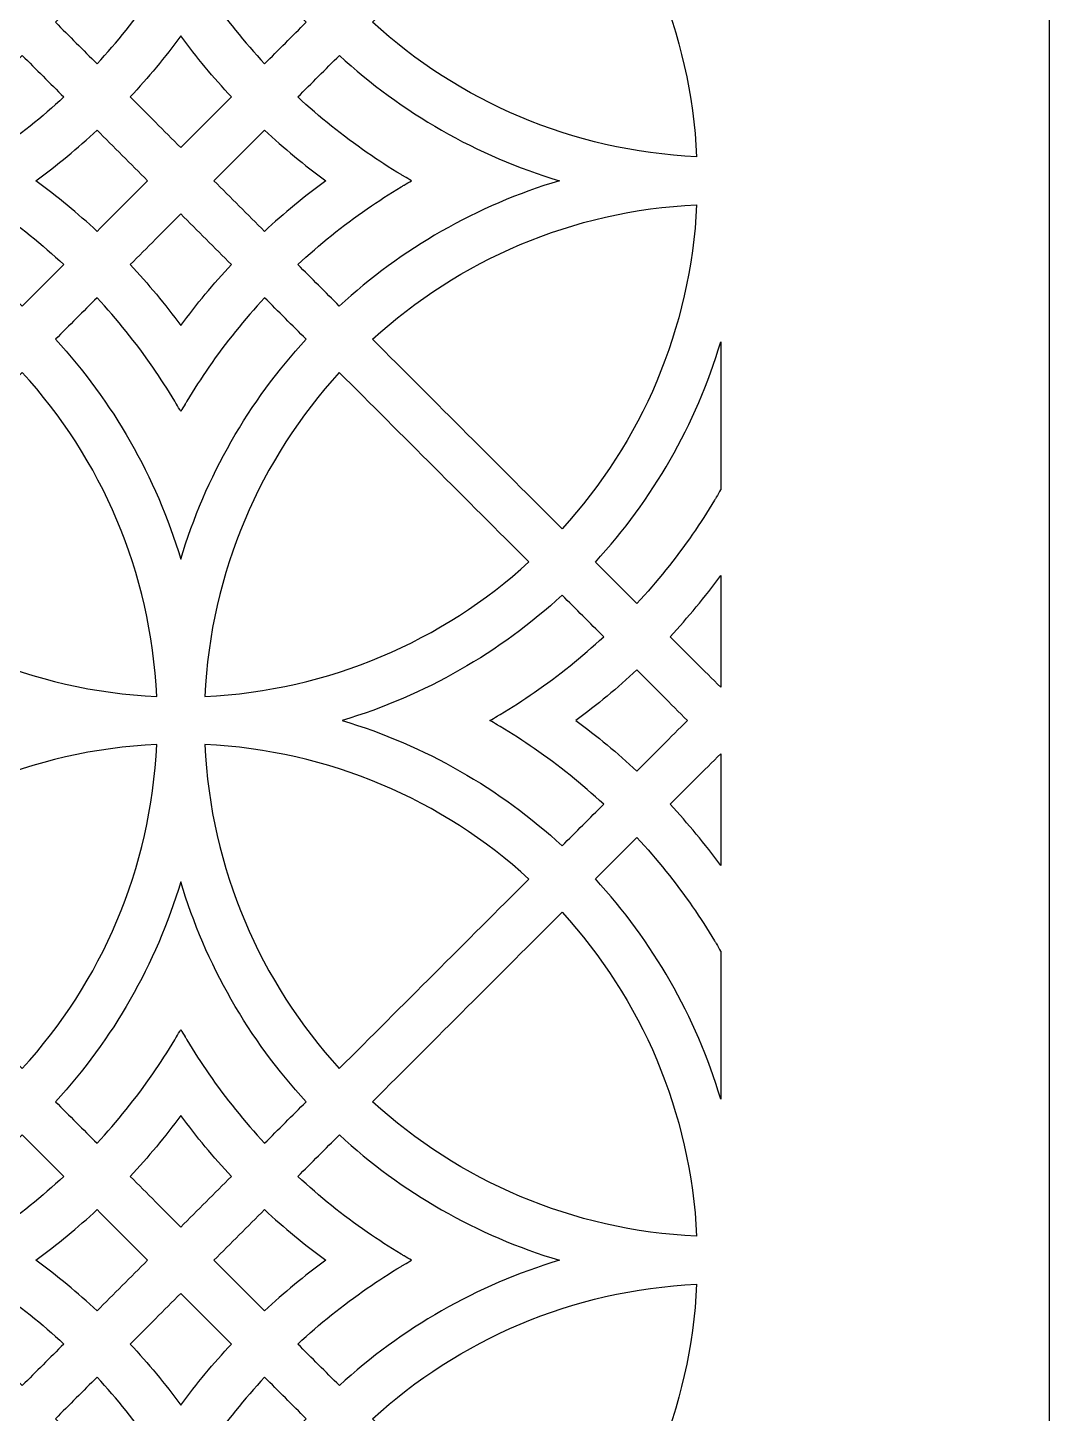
# Model space of a CAD drawing. Header units: centimetres. Extents: x 1.5 to 6.4, y -9 to 9.
# Drawn here: x 4.629 to 6.41, y -3.089 to -0.673 of the extents above; entities that cross this region are included whole.
import ezdxf

# ---------------------------------------------------------------- set-up
doc = ezdxf.new("R2010")
doc.units = ezdxf.units.CM
doc.header["$MEASUREMENT"] = 0
doc.layers.add('layer 1', color=7, linetype='Continuous')

msp = doc.modelspace()

# ---------------------------------------------------------------- linework, layer by layer
at = {"layer": 'layer 1', "color": 250}
msp.add_open_spline([(6.4096, 9.00077), (4.77324, 9.00077), (3.13688, 9.00077), (1.50052, 9.00077), (1.50052, 9.00077), (1.50052, 3.53168), (1.50052, -1.93741), (1.50052, -7.4065), (1.50052, -7.4065), (1.50053, -7.4065), (1.50054, -7.4065), (1.50056, -7.4065), (1.50056, -7.4065), (1.50056, -7.93741), (1.50056, -8.46832), (1.50056, -8.99923), (1.50056, -8.99923), (1.69147, -8.99923), (1.88237, -8.99923), (2.07328, -8.99923), (2.07328, -8.99923), (2.07328, -8.91742), (2.07328, -8.8356), (2.07328, -8.75378), (2.07328, -8.75378), (2.27522, -8.75378), (2.47716, -8.75378), (2.6791, -8.75378), (2.6791, -8.75378), (2.6791, -8.5939), (2.6791, -8.43402), (2.6791, -8.27413), (2.6791, -8.27413), (2.7608, -8.27251), (2.8425, -8.27088), (2.92419, -8.26924), (2.92419, -8.26924), (2.9387, -8.31061), (2.95771, -8.34649), (2.98928, -8.37816), (2.98928, -8.37816), (3.02019, -8.40916), (3.05213, -8.42833), (3.08965, -8.43705), (3.08965, -8.43705), (3.1393, -8.4486), (3.19174, -8.44357), (3.2316, -8.4088), (3.2316, -8.4088), (3.27018, -8.37514), (3.29243, -8.32123), (3.30043, -8.2698), (3.30043, -8.2698), (3.32325, -8.27211), (3.34267, -8.27158), (3.36098, -8.26896), (3.36098, -8.26896), (3.45234, -8.25588), (3.4955, -8.19807), (3.50321, -8.11089), (3.50321, -8.11089), (3.5051, -8.08953), (3.5036, -8.06844), (3.49681, -8.04988), (3.49681, -8.04988), (3.49825, -8.05023), (3.49968, -8.05059), (3.50112, -8.05095), (3.50112, -8.05095), (3.53336, -8.0621), (3.56559, -8.07324), (3.59784, -8.08439), (3.59784, -8.08439), (3.61718, -8.28195), (3.76974, -8.43577), (3.95508, -8.43577), (3.95508, -8.43577), (4.14042, -8.43577), (4.29298, -8.28195), (4.31232, -8.08439), (4.31232, -8.08439), (4.34456, -8.07324), (4.3768, -8.0621), (4.40904, -8.05095), (4.40904, -8.05095), (4.41048, -8.05059), (4.41191, -8.05023), (4.41335, -8.04988), (4.41335, -8.04988), (4.40656, -8.06844), (4.40506, -8.08953), (4.40695, -8.11089), (4.40695, -8.11089), (4.41466, -8.19807), (4.45782, -8.25588), (4.54918, -8.26896), (4.54918, -8.26896), (4.56749, -8.27158), (4.58691, -8.27211), (4.60973, -8.2698), (4.60973, -8.2698), (4.61773, -8.32123), (4.63998, -8.37514), (4.67856, -8.4088), (4.67856, -8.4088), (4.71842, -8.44357), (4.77085, -8.4486), (4.82051, -8.43705), (4.82051, -8.43705), (4.85802, -8.42833), (4.88997, -8.40916), (4.92088, -8.37816), (4.92088, -8.37816), (4.95245, -8.34649), (4.97146, -8.31061), (4.98596, -8.26924), (4.98596, -8.26924), (5.06766, -8.27088), (5.14936, -8.27251), (5.23106, -8.27413), (5.23106, -8.27413), (5.23106, -8.43402), (5.23106, -8.5939), (5.23106, -8.75378), (5.23106, -8.75378), (5.433, -8.75378), (5.63494, -8.75378), (5.83688, -8.75378), (5.83688, -8.75378), (5.83688, -8.8356), (5.83688, -8.91742), (5.83688, -8.99923), (5.83688, -8.99923), (6.02779, -8.99923), (6.21869, -8.99923), (6.4096, -8.99923), (6.4096, -8.99923), (6.4096, -8.46832), (6.4096, -7.93741), (6.4096, -7.4065), (6.4096, -7.4065), (6.4096, -1.93741), (6.4096, 3.53168), (6.4096, 9.00077)], degree=3, knots=[0, 0, 0, 0, 0.027027, 0.027027, 0.027027, 0.027027, 0.0540541, 0.0540541, 0.0540541, 0.0540541, 0.0810811, 0.0810811, 0.0810811, 0.0810811, 0.1081081, 0.1081081, 0.1081081, 0.1081081, 0.1351351, 0.1351351, 0.1351351, 0.1351351, 0.1621622, 0.1621622, 0.1621622, 0.1621622, 0.1891892, 0.1891892, 0.1891892, 0.1891892, 0.2162162, 0.2162162, 0.2162162, 0.2162162, 0.2432432, 0.2432432, 0.2432432, 0.2432432, 0.2702703, 0.2702703, 0.2702703, 0.2702703, 0.2972973, 0.2972973, 0.2972973, 0.2972973, 0.3243243, 0.3243243, 0.3243243, 0.3243243, 0.3513514, 0.3513514, 0.3513514, 0.3513514, 0.3783784, 0.3783784, 0.3783784, 0.3783784, 0.4054054, 0.4054054, 0.4054054, 0.4054054, 0.4324324, 0.4324324, 0.4324324, 0.4324324, 0.4594595, 0.4594595, 0.4594595, 0.4594595, 0.4864865, 0.4864865, 0.4864865, 0.4864865, 0.5135135, 0.5135135, 0.5135135, 0.5135135, 0.5405405, 0.5405405, 0.5405405, 0.5405405, 0.5675676, 0.5675676, 0.5675676, 0.5675676, 0.5945946, 0.5945946, 0.5945946, 0.5945946, 0.6216216, 0.6216216, 0.6216216, 0.6216216, 0.6486486, 0.6486486, 0.6486486, 0.6486486, 0.6756757, 0.6756757, 0.6756757, 0.6756757, 0.7027027, 0.7027027, 0.7027027, 0.7027027, 0.7297297, 0.7297297, 0.7297297, 0.7297297, 0.7567568, 0.7567568, 0.7567568, 0.7567568, 0.7837838, 0.7837838, 0.7837838, 0.7837838, 0.8108108, 0.8108108, 0.8108108, 0.8108108, 0.8378378, 0.8378378, 0.8378378, 0.8378378, 0.8648649, 0.8648649, 0.8648649, 0.8648649, 0.8918919, 0.8918919, 0.8918919, 0.8918919, 0.9189189, 0.9189189, 0.9189189, 0.9189189, 0.9459459, 0.9459459, 0.9459459, 0.9459459, 1, 1, 1, 1], dxfattribs=at)
at = {"layer": 'layer 1', "color": 7}
for points, knots in [([(4.74994, -0.73626), (4.7258, -0.71213), (4.70167, -0.68799), (4.67753, -0.66385), (4.67753, -0.66385), (4.77718, -0.55559), (4.85283, -0.42489), (4.896, -0.28019), (4.896, -0.28019), (4.93916, -0.42489), (5.0148, -0.55557), (5.11444, -0.66381), (5.11444, -0.66381), (5.09029, -0.68796), (5.06615, -0.71211), (5.042, -0.73626), (5.042, -0.73626), (5.00686, -0.69837), (4.97439, -0.65798), (4.94491, -0.61537), (4.94491, -0.61537), (4.9449, -0.61537), (4.94489, -0.61537), (4.94488, -0.61537), (4.94488, -0.61537), (4.94488, -0.61537), (4.94488, -0.61537), (4.94488, -0.61537), (4.94488, -0.61537), (4.94489, -0.61535), (4.9449, -0.61533), (4.94491, -0.61531), (4.94491, -0.61531), (4.93154, -0.59598), (4.91874, -0.57623), (4.9066, -0.55603), (4.9066, -0.55603), (4.90566, -0.55446), (4.90472, -0.5529), (4.90379, -0.55132), (4.90379, -0.55132), (4.9037, -0.55117), (4.90361, -0.55102), (4.90353, -0.55087), (4.90353, -0.55087), (4.90097, -0.54657), (4.89846, -0.54226), (4.89597, -0.53793), (4.89597, -0.53793), (4.89348, -0.54226), (4.89097, -0.54657), (4.88841, -0.55087), (4.88841, -0.55087), (4.88833, -0.55102), (4.88824, -0.55117), (4.88815, -0.55132), (4.88815, -0.55132), (4.88722, -0.5529), (4.88629, -0.55446), (4.88534, -0.55603), (4.88534, -0.55603), (4.8732, -0.57623), (4.8604, -0.59598), (4.84702, -0.61531), (4.84702, -0.61531), (4.84704, -0.61533), (4.84705, -0.61535), (4.84706, -0.61537), (4.84706, -0.61537), (4.84706, -0.61537), (4.84706, -0.61537), (4.84706, -0.61537), (4.84706, -0.61537), (4.84705, -0.61537), (4.84704, -0.61537), (4.84704, -0.61537), (4.84704, -0.61537), (4.81753, -0.65798), (4.78507, -0.69837), (4.74994, -0.73626)], [0, 0, 0, 0, 0.047619, 0.047619, 0.047619, 0.047619, 0.0952381, 0.0952381, 0.0952381, 0.0952381, 0.1428571, 0.1428571, 0.1428571, 0.1428571, 0.1904762, 0.1904762, 0.1904762, 0.1904762, 0.2380952, 0.2380952, 0.2380952, 0.2380952, 0.2857143, 0.2857143, 0.2857143, 0.2857143, 0.3333333, 0.3333333, 0.3333333, 0.3333333, 0.3809524, 0.3809524, 0.3809524, 0.3809524, 0.4285714, 0.4285714, 0.4285714, 0.4285714, 0.4761905, 0.4761905, 0.4761905, 0.4761905, 0.5238095, 0.5238095, 0.5238095, 0.5238095, 0.5714286, 0.5714286, 0.5714286, 0.5714286, 0.6190476, 0.6190476, 0.6190476, 0.6190476, 0.6666667, 0.6666667, 0.6666667, 0.6666667, 0.7142857, 0.7142857, 0.7142857, 0.7142857, 0.7619048, 0.7619048, 0.7619048, 0.7619048, 0.8095238, 0.8095238, 0.8095238, 0.8095238, 0.8571429, 0.8571429, 0.8571429, 0.8571429, 0.9047619, 0.9047619, 0.9047619, 0.9047619, 1, 1, 1, 1]), ([(5.56058, -0.33339), (5.45043, -0.44354), (5.34028, -0.55369), (5.23012, -0.66385), (5.23012, -0.66385), (5.38053, -0.80123), (5.57771, -0.88826), (5.79497, -0.89823), (5.79497, -0.89823), (5.78499, -0.68097), (5.69796, -0.48379), (5.56058, -0.33339)], [0, 0, 0, 0, 0.25, 0.25, 0.25, 0.25, 0.5, 0.5, 0.5, 0.5, 1, 1, 1, 1]), ([(4.89597, -0.88229), (4.86657, -0.8529), (4.83717, -0.8235), (4.80779, -0.7941), (4.80779, -0.7941), (4.8392, -0.76041), (4.86866, -0.72486), (4.89595, -0.68763), (4.89595, -0.68763), (4.89595, -0.68762), (4.89595, -0.68762), (4.89595, -0.68762), (4.89595, -0.68762), (4.89596, -0.6876), (4.89596, -0.6876), (4.89597, -0.68759), (4.89597, -0.68759), (4.89598, -0.6876), (4.89599, -0.6876), (4.89599, -0.68762), (4.89599, -0.68762), (4.89599, -0.68762), (4.89599, -0.68762), (4.89599, -0.68762), (4.89599, -0.68762), (4.92328, -0.72486), (4.95273, -0.76041), (4.98416, -0.7941), (4.98416, -0.7941), (4.95476, -0.8235), (4.92537, -0.85289), (4.89597, -0.88229)], [0, 0, 0, 0, 0.1111111, 0.1111111, 0.1111111, 0.1111111, 0.2222222, 0.2222222, 0.2222222, 0.2222222, 0.3333333, 0.3333333, 0.3333333, 0.3333333, 0.4444444, 0.4444444, 0.4444444, 0.4444444, 0.5555556, 0.5555556, 0.5555556, 0.5555556, 0.6666667, 0.6666667, 0.6666667, 0.6666667, 0.7777778, 0.7777778, 0.7777778, 0.7777778, 1, 1, 1, 1]), ([(4.69209, -0.79411), (4.66795, -0.76998), (4.64381, -0.74584), (4.61967, -0.72171), (4.61967, -0.72171), (4.51142, -0.82135), (4.38073, -0.89701), (4.23602, -0.94017), (4.23602, -0.94017), (4.38071, -0.98334), (4.5114, -1.05897), (4.61964, -1.15862), (4.61964, -1.15862), (4.64379, -1.13447), (4.66793, -1.11032), (4.69209, -1.08618), (4.69209, -1.08618), (4.6542, -1.05104), (4.61381, -1.01857), (4.57119, -0.98908), (4.57119, -0.98908), (4.57119, -0.98908), (4.57119, -0.98907), (4.57119, -0.98905), (4.57119, -0.98905), (4.57119, -0.98905), (4.57119, -0.98905), (4.57119, -0.98905), (4.57119, -0.98905), (4.57117, -0.98907), (4.57115, -0.98908), (4.57114, -0.98908), (4.57114, -0.98908), (4.55182, -0.9757), (4.53206, -0.96292), (4.51186, -0.95078), (4.51186, -0.95078), (4.51029, -0.94983), (4.50872, -0.94889), (4.50715, -0.94796), (4.50715, -0.94796), (4.507, -0.94787), (4.50685, -0.94779), (4.5067, -0.94768), (4.5067, -0.94768), (4.50241, -0.94515), (4.4981, -0.94264), (4.49376, -0.94015), (4.49376, -0.94015), (4.49808, -0.93766), (4.50241, -0.93514), (4.5067, -0.93259), (4.5067, -0.93259), (4.50685, -0.93251), (4.507, -0.93241), (4.50715, -0.93233), (4.50715, -0.93233), (4.50872, -0.9314), (4.51029, -0.93045), (4.51186, -0.92951), (4.51186, -0.92951), (4.53206, -0.91737), (4.55182, -0.90458), (4.57114, -0.8912), (4.57114, -0.8912), (4.57115, -0.89122), (4.57117, -0.89123), (4.57119, -0.89124), (4.57119, -0.89124), (4.57119, -0.89124), (4.57119, -0.89124), (4.57119, -0.89124), (4.57119, -0.89124), (4.57119, -0.89122), (4.57119, -0.89122), (4.57119, -0.8912), (4.57119, -0.8912), (4.61381, -0.86171), (4.6542, -0.82925), (4.69209, -0.79411)], [0, 0, 0, 0, 0.047619, 0.047619, 0.047619, 0.047619, 0.0952381, 0.0952381, 0.0952381, 0.0952381, 0.1428571, 0.1428571, 0.1428571, 0.1428571, 0.1904762, 0.1904762, 0.1904762, 0.1904762, 0.2380952, 0.2380952, 0.2380952, 0.2380952, 0.2857143, 0.2857143, 0.2857143, 0.2857143, 0.3333333, 0.3333333, 0.3333333, 0.3333333, 0.3809524, 0.3809524, 0.3809524, 0.3809524, 0.4285714, 0.4285714, 0.4285714, 0.4285714, 0.4761905, 0.4761905, 0.4761905, 0.4761905, 0.5238095, 0.5238095, 0.5238095, 0.5238095, 0.5714286, 0.5714286, 0.5714286, 0.5714286, 0.6190476, 0.6190476, 0.6190476, 0.6190476, 0.6666667, 0.6666667, 0.6666667, 0.6666667, 0.7142857, 0.7142857, 0.7142857, 0.7142857, 0.7619048, 0.7619048, 0.7619048, 0.7619048, 0.8095238, 0.8095238, 0.8095238, 0.8095238, 0.8571429, 0.8571429, 0.8571429, 0.8571429, 0.9047619, 0.9047619, 0.9047619, 0.9047619, 1, 1, 1, 1]), ([(5.09985, -1.08617), (5.12399, -1.11031), (5.14813, -1.13445), (5.17227, -1.15858), (5.17227, -1.15858), (5.28052, -1.05893), (5.41121, -0.98328), (5.55592, -0.94011), (5.55592, -0.94011), (5.41123, -0.89696), (5.28054, -0.82131), (5.17229, -0.72167), (5.17229, -0.72167), (5.14815, -0.74581), (5.124, -0.76997), (5.09985, -0.79411), (5.09985, -0.79411), (5.13774, -0.82925), (5.17813, -0.86171), (5.22075, -0.8912), (5.22075, -0.8912), (5.22075, -0.89122), (5.22075, -0.89123), (5.22075, -0.89124), (5.22075, -0.89124), (5.22075, -0.89124), (5.22075, -0.89124), (5.22075, -0.89124), (5.22075, -0.89124), (5.22077, -0.89123), (5.22078, -0.89122), (5.2208, -0.8912), (5.2208, -0.8912), (5.24012, -0.90458), (5.25987, -0.91737), (5.28007, -0.92952), (5.28007, -0.92952), (5.28165, -0.93045), (5.28322, -0.9314), (5.2848, -0.93233), (5.2848, -0.93233), (5.28495, -0.93242), (5.28509, -0.93251), (5.28524, -0.93259), (5.28524, -0.93259), (5.28954, -0.93514), (5.29385, -0.93766), (5.29819, -0.94015), (5.29819, -0.94015), (5.29385, -0.94264), (5.28953, -0.94515), (5.28524, -0.94769), (5.28524, -0.94769), (5.28509, -0.94779), (5.28495, -0.94787), (5.2848, -0.94796), (5.2848, -0.94796), (5.28322, -0.94889), (5.28165, -0.94983), (5.28007, -0.95078), (5.28007, -0.95078), (5.25988, -0.96292), (5.24012, -0.9757), (5.2208, -0.98908), (5.2208, -0.98908), (5.22078, -0.98908), (5.22077, -0.98907), (5.22075, -0.98905), (5.22075, -0.98905), (5.22075, -0.98905), (5.22075, -0.98905), (5.22074, -0.98906), (5.22074, -0.98906), (5.22074, -0.98907), (5.22074, -0.98908), (5.22075, -0.98908), (5.22075, -0.98908), (5.17814, -1.01857), (5.13774, -1.05104), (5.09985, -1.08617)], [0, 0, 0, 0, 0.047619, 0.047619, 0.047619, 0.047619, 0.0952381, 0.0952381, 0.0952381, 0.0952381, 0.1428571, 0.1428571, 0.1428571, 0.1428571, 0.1904762, 0.1904762, 0.1904762, 0.1904762, 0.2380952, 0.2380952, 0.2380952, 0.2380952, 0.2857143, 0.2857143, 0.2857143, 0.2857143, 0.3333333, 0.3333333, 0.3333333, 0.3333333, 0.3809524, 0.3809524, 0.3809524, 0.3809524, 0.4285714, 0.4285714, 0.4285714, 0.4285714, 0.4761905, 0.4761905, 0.4761905, 0.4761905, 0.5238095, 0.5238095, 0.5238095, 0.5238095, 0.5714286, 0.5714286, 0.5714286, 0.5714286, 0.6190476, 0.6190476, 0.6190476, 0.6190476, 0.6666667, 0.6666667, 0.6666667, 0.6666667, 0.7142857, 0.7142857, 0.7142857, 0.7142857, 0.7619048, 0.7619048, 0.7619048, 0.7619048, 0.8095238, 0.8095238, 0.8095238, 0.8095238, 0.8571429, 0.8571429, 0.8571429, 0.8571429, 0.9047619, 0.9047619, 0.9047619, 0.9047619, 1, 1, 1, 1]), ([(4.83812, -0.94015), (4.80872, -0.91075), (4.77932, -0.88135), (4.74993, -0.85195), (4.74993, -0.85195), (4.71624, -0.88338), (4.68068, -0.91282), (4.64345, -0.94013), (4.64345, -0.94013), (4.64345, -0.94013), (4.64345, -0.94013), (4.64345, -0.94013), (4.64345, -0.94013), (4.64344, -0.94013), (4.64342, -0.94014), (4.64342, -0.94015), (4.64342, -0.94015), (4.64342, -0.94015), (4.64344, -0.94015), (4.64344, -0.94017), (4.64344, -0.94017), (4.64345, -0.94017), (4.64345, -0.94017), (4.64345, -0.94017), (4.64345, -0.94017), (4.68068, -0.96746), (4.71624, -0.99691), (4.74993, -1.02833), (4.74993, -1.02833), (4.77932, -0.99894), (4.80872, -0.96954), (4.83812, -0.94015)], [0, 0, 0, 0, 0.1111111, 0.1111111, 0.1111111, 0.1111111, 0.2222222, 0.2222222, 0.2222222, 0.2222222, 0.3333333, 0.3333333, 0.3333333, 0.3333333, 0.4444444, 0.4444444, 0.4444444, 0.4444444, 0.5555556, 0.5555556, 0.5555556, 0.5555556, 0.6666667, 0.6666667, 0.6666667, 0.6666667, 0.7777778, 0.7777778, 0.7777778, 0.7777778, 1, 1, 1, 1]), ([(4.95382, -0.94015), (4.98322, -0.96954), (5.01262, -0.99893), (5.042, -1.02833), (5.042, -1.02833), (5.0757, -0.99691), (5.11126, -0.96746), (5.14849, -0.94017), (5.14849, -0.94017), (5.14849, -0.94017), (5.14849, -0.94017), (5.1485, -0.94017), (5.1485, -0.94017), (5.1485, -0.94015), (5.14851, -0.94015), (5.14852, -0.94015), (5.14852, -0.94015), (5.14851, -0.94014), (5.1485, -0.94013), (5.1485, -0.94013), (5.1485, -0.94013), (5.1485, -0.94013), (5.14849, -0.94013), (5.14849, -0.94013), (5.14849, -0.94013), (5.11126, -0.91282), (5.0757, -0.88338), (5.04202, -0.85195), (5.04202, -0.85195), (5.01262, -0.88135), (4.98322, -0.91075), (4.95382, -0.94015)], [0, 0, 0, 0, 0.1111111, 0.1111111, 0.1111111, 0.1111111, 0.2222222, 0.2222222, 0.2222222, 0.2222222, 0.3333333, 0.3333333, 0.3333333, 0.3333333, 0.4444444, 0.4444444, 0.4444444, 0.4444444, 0.5555556, 0.5555556, 0.5555556, 0.5555556, 0.6666667, 0.6666667, 0.6666667, 0.6666667, 0.7777778, 0.7777778, 0.7777778, 0.7777778, 1, 1, 1, 1]), ([(5.23012, -1.21644), (5.34027, -1.32659), (5.45042, -1.43674), (5.56057, -1.54689), (5.56057, -1.54689), (5.69794, -1.39648), (5.78497, -1.19931), (5.79493, -0.98205), (5.79493, -0.98205), (5.57768, -0.99202), (5.38052, -1.07906), (5.23012, -1.21644)], [0, 0, 0, 0, 0.25, 0.25, 0.25, 0.25, 0.5, 0.5, 0.5, 0.5, 1, 1, 1, 1]), ([(4.89597, -0.998), (4.92536, -1.0274), (4.95476, -1.0568), (4.98415, -1.08618), (4.98415, -1.08618), (4.95273, -1.11988), (4.92328, -1.15543), (4.89599, -1.19266), (4.89599, -1.19266), (4.89599, -1.19266), (4.89599, -1.19266), (4.89599, -1.19266), (4.89599, -1.19266), (4.89599, -1.19268), (4.89598, -1.19268), (4.89597, -1.1927), (4.89597, -1.1927), (4.89596, -1.19268), (4.89596, -1.19268), (4.89595, -1.19266), (4.89595, -1.19266), (4.89595, -1.19266), (4.89595, -1.19266), (4.89595, -1.19266), (4.89595, -1.19266), (4.86866, -1.15543), (4.8392, -1.11988), (4.80779, -1.08618), (4.80779, -1.08618), (4.83717, -1.0568), (4.86657, -1.0274), (4.89597, -0.998)], [0, 0, 0, 0, 0.1111111, 0.1111111, 0.1111111, 0.1111111, 0.2222222, 0.2222222, 0.2222222, 0.2222222, 0.3333333, 0.3333333, 0.3333333, 0.3333333, 0.4444444, 0.4444444, 0.4444444, 0.4444444, 0.5555556, 0.5555556, 0.5555556, 0.5555556, 0.6666667, 0.6666667, 0.6666667, 0.6666667, 0.7777778, 0.7777778, 0.7777778, 0.7777778, 1, 1, 1, 1]), ([(5.042, -1.14403), (5.06614, -1.16817), (5.09028, -1.1923), (5.11441, -1.21643), (5.11441, -1.21643), (5.01476, -1.3247), (4.9391, -1.45538), (4.89595, -1.60009), (4.89595, -1.60009), (4.85278, -1.4554), (4.77714, -1.32472), (4.6775, -1.21647), (4.6775, -1.21647), (4.70164, -1.19233), (4.72579, -1.16817), (4.74994, -1.14403), (4.74994, -1.14403), (4.78507, -1.18191), (4.81754, -1.22231), (4.84704, -1.26492), (4.84704, -1.26492), (4.84704, -1.26492), (4.84705, -1.26492), (4.84706, -1.26492), (4.84706, -1.26492), (4.84706, -1.26492), (4.84706, -1.26492), (4.84706, -1.26492), (4.84706, -1.26492), (4.84705, -1.26494), (4.84704, -1.26495), (4.84702, -1.26497), (4.84702, -1.26497), (4.8604, -1.2843), (4.8732, -1.30405), (4.88534, -1.32425), (4.88534, -1.32425), (4.88629, -1.32582), (4.88722, -1.32739), (4.88815, -1.32897), (4.88815, -1.32897), (4.88825, -1.32911), (4.88833, -1.32926), (4.88842, -1.32941), (4.88842, -1.32941), (4.89097, -1.33371), (4.89348, -1.33802), (4.89597, -1.34236), (4.89597, -1.34236), (4.89846, -1.33802), (4.90097, -1.33371), (4.90353, -1.32941), (4.90353, -1.32941), (4.90361, -1.32927), (4.9037, -1.32912), (4.90379, -1.32897), (4.90379, -1.32897), (4.90472, -1.32739), (4.90566, -1.32582), (4.9066, -1.32425), (4.9066, -1.32425), (4.91874, -1.30405), (4.93154, -1.2843), (4.94491, -1.26498), (4.94491, -1.26498), (4.9449, -1.26495), (4.94489, -1.26494), (4.94488, -1.26492), (4.94488, -1.26492), (4.94488, -1.26492), (4.94488, -1.26492), (4.94488, -1.26492), (4.94488, -1.26492), (4.94489, -1.26492), (4.9449, -1.26492), (4.94491, -1.26492), (4.94491, -1.26492), (4.97441, -1.22231), (5.00686, -1.18191), (5.042, -1.14403)], [0, 0, 0, 0, 0.047619, 0.047619, 0.047619, 0.047619, 0.0952381, 0.0952381, 0.0952381, 0.0952381, 0.1428571, 0.1428571, 0.1428571, 0.1428571, 0.1904762, 0.1904762, 0.1904762, 0.1904762, 0.2380952, 0.2380952, 0.2380952, 0.2380952, 0.2857143, 0.2857143, 0.2857143, 0.2857143, 0.3333333, 0.3333333, 0.3333333, 0.3333333, 0.3809524, 0.3809524, 0.3809524, 0.3809524, 0.4285714, 0.4285714, 0.4285714, 0.4285714, 0.4761905, 0.4761905, 0.4761905, 0.4761905, 0.5238095, 0.5238095, 0.5238095, 0.5238095, 0.5714286, 0.5714286, 0.5714286, 0.5714286, 0.6190476, 0.6190476, 0.6190476, 0.6190476, 0.6666667, 0.6666667, 0.6666667, 0.6666667, 0.7142857, 0.7142857, 0.7142857, 0.7142857, 0.7619048, 0.7619048, 0.7619048, 0.7619048, 0.8095238, 0.8095238, 0.8095238, 0.8095238, 0.8571429, 0.8571429, 0.8571429, 0.8571429, 0.9047619, 0.9047619, 0.9047619, 0.9047619, 1, 1, 1, 1]), ([(5.83688, -1.47886), (5.83688, -1.39297), (5.83688, -1.30708), (5.83688, -1.22119), (5.83688, -1.22119), (5.79371, -1.36586), (5.71806, -1.49652), (5.61844, -1.60477), (5.61844, -1.60477), (5.64258, -1.62889), (5.66671, -1.65303), (5.69084, -1.67716), (5.69084, -1.67716), (5.72598, -1.63928), (5.75843, -1.59889), (5.78792, -1.55629), (5.78792, -1.55629), (5.78794, -1.55629), (5.78795, -1.55629), (5.78796, -1.55629), (5.78796, -1.55629), (5.78795, -1.55627), (5.78794, -1.55625), (5.78793, -1.55624), (5.78793, -1.55624), (5.8013, -1.53691), (5.8141, -1.51715), (5.82624, -1.49696), (5.82624, -1.49696), (5.82718, -1.49539), (5.82812, -1.49382), (5.82905, -1.49225), (5.82905, -1.49225), (5.82914, -1.4921), (5.82923, -1.49195), (5.82932, -1.4918), (5.82932, -1.4918), (5.83187, -1.4875), (5.83438, -1.4832), (5.83687, -1.47886), (5.83687, -1.47886), (5.83687, -1.47886), (5.83687, -1.47886), (5.83687, -1.47886), (5.83687, -1.47886), (5.83687, -1.47886), (5.83687, -1.47886), (5.83687, -1.47886), (5.83687, -1.47886), (5.83688, -1.47886), (5.83688, -1.47886), (5.83688, -1.47886)], [0, 0, 0, 0, 0.0714286, 0.0714286, 0.0714286, 0.0714286, 0.1428571, 0.1428571, 0.1428571, 0.1428571, 0.2142857, 0.2142857, 0.2142857, 0.2142857, 0.2857143, 0.2857143, 0.2857143, 0.2857143, 0.3571429, 0.3571429, 0.3571429, 0.3571429, 0.4285714, 0.4285714, 0.4285714, 0.4285714, 0.5, 0.5, 0.5, 0.5, 0.5714286, 0.5714286, 0.5714286, 0.5714286, 0.6428571, 0.6428571, 0.6428571, 0.6428571, 0.7142857, 0.7142857, 0.7142857, 0.7142857, 0.7857143, 0.7857143, 0.7857143, 0.7857143, 0.8571429, 0.8571429, 0.8571429, 0.8571429, 1, 1, 1, 1]), ([(4.28922, -1.60475), (4.39937, -1.4946), (4.50952, -1.38445), (4.61967, -1.2743), (4.61967, -1.2743), (4.75705, -1.4247), (4.84409, -1.62188), (4.85406, -1.83913), (4.85406, -1.83913), (4.63679, -1.82917), (4.43962, -1.74214), (4.28922, -1.60475)], [0, 0, 0, 0, 0.25, 0.25, 0.25, 0.25, 0.5, 0.5, 0.5, 0.5, 1, 1, 1, 1]), ([(5.17227, -1.2743), (5.28242, -1.38445), (5.39256, -1.49459), (5.50271, -1.60474), (5.50271, -1.60474), (5.35231, -1.74212), (5.15513, -1.82914), (4.93788, -1.83911), (4.93788, -1.83911), (4.94786, -1.62186), (5.03488, -1.42469), (5.17227, -1.2743)], [0, 0, 0, 0, 0.25, 0.25, 0.25, 0.25, 0.5, 0.5, 0.5, 0.5, 1, 1, 1, 1]), ([(5.83688, -1.8232), (5.83688, -1.7583), (5.83688, -1.6934), (5.83688, -1.62851), (5.83688, -1.62851), (5.80957, -1.66576), (5.78013, -1.70131), (5.74869, -1.735), (5.74869, -1.735), (5.77809, -1.7644), (5.80748, -1.7938), (5.83688, -1.8232)], [0, 0, 0, 0, 0.25, 0.25, 0.25, 0.25, 0.5, 0.5, 0.5, 0.5, 1, 1, 1, 1]), ([(5.63299, -2.0271), (5.60885, -2.05122), (5.58472, -2.07536), (5.56059, -2.09948), (5.56059, -2.09948), (5.45234, -1.99987), (5.32168, -1.92422), (5.17701, -1.88106), (5.17701, -1.88106), (5.32168, -1.83789), (5.45234, -1.76224), (5.56059, -1.66262), (5.56059, -1.66262), (5.58472, -1.68675), (5.60885, -1.71089), (5.63299, -1.73502), (5.63299, -1.73502), (5.59511, -1.77015), (5.55472, -1.80261), (5.51212, -1.8321), (5.51212, -1.8321), (5.51212, -1.83211), (5.51212, -1.83212), (5.51212, -1.83214), (5.51212, -1.83214), (5.5121, -1.83212), (5.51208, -1.83212), (5.51207, -1.83211), (5.51207, -1.83211), (5.49274, -1.84548), (5.47298, -1.85827), (5.45279, -1.87041), (5.45279, -1.87041), (5.45122, -1.87135), (5.44965, -1.87229), (5.44807, -1.87323), (5.44807, -1.87323), (5.44792, -1.87332), (5.44777, -1.87341), (5.44762, -1.87349), (5.44762, -1.87349), (5.44333, -1.87605), (5.43902, -1.87856), (5.43468, -1.88104), (5.43468, -1.88104), (5.43468, -1.88104), (5.43468, -1.88104), (5.43469, -1.88104), (5.43469, -1.88104), (5.43469, -1.88105), (5.43468, -1.88105), (5.43468, -1.88105), (5.43468, -1.88105), (5.43469, -1.88105), (5.43469, -1.88105), (5.43469, -1.88106), (5.43469, -1.88106), (5.43469, -1.88106), (5.43469, -1.88106), (5.43468, -1.88106), (5.43468, -1.88106), (5.43468, -1.88106), (5.43469, -1.88106), (5.43469, -1.88106), (5.43469, -1.88106), (5.43469, -1.88106), (5.43468, -1.88106), (5.43468, -1.88107), (5.43468, -1.88107), (5.43902, -1.88355), (5.44333, -1.88606), (5.44762, -1.88861), (5.44762, -1.88861), (5.44777, -1.88869), (5.44792, -1.88879), (5.44807, -1.88888), (5.44807, -1.88888), (5.44965, -1.88981), (5.45122, -1.89075), (5.45279, -1.8917), (5.45279, -1.8917), (5.47298, -1.90384), (5.49274, -1.91662), (5.51206, -1.93), (5.51206, -1.93), (5.51208, -1.93), (5.5121, -1.92998), (5.51212, -1.92997), (5.51212, -1.92997), (5.51212, -1.92998), (5.51212, -1.93), (5.51212, -1.93), (5.51212, -1.93), (5.55472, -1.95949), (5.59511, -1.99196), (5.63299, -2.0271)], [0, 0, 0, 0, 0.04, 0.04, 0.04, 0.04, 0.08, 0.08, 0.08, 0.08, 0.12, 0.12, 0.12, 0.12, 0.16, 0.16, 0.16, 0.16, 0.2, 0.2, 0.2, 0.2, 0.24, 0.24, 0.24, 0.24, 0.28, 0.28, 0.28, 0.28, 0.32, 0.32, 0.32, 0.32, 0.36, 0.36, 0.36, 0.36, 0.4, 0.4, 0.4, 0.4, 0.44, 0.44, 0.44, 0.44, 0.48, 0.48, 0.48, 0.48, 0.52, 0.52, 0.52, 0.52, 0.56, 0.56, 0.56, 0.56, 0.6, 0.6, 0.6, 0.6, 0.64, 0.64, 0.64, 0.64, 0.68, 0.68, 0.68, 0.68, 0.72, 0.72, 0.72, 0.72, 0.76, 0.76, 0.76, 0.76, 0.8, 0.8, 0.8, 0.8, 0.84, 0.84, 0.84, 0.84, 0.88, 0.88, 0.88, 0.88, 0.92, 0.92, 0.92, 0.92, 1, 1, 1, 1]), ([(5.69084, -1.79287), (5.72024, -1.82227), (5.74962, -1.85166), (5.77902, -1.88106), (5.77902, -1.88106), (5.74962, -1.91045), (5.72024, -1.93985), (5.69084, -1.96925), (5.69084, -1.96925), (5.65714, -1.93782), (5.62158, -1.90835), (5.58433, -1.88105), (5.58433, -1.88105), (5.62158, -1.85375), (5.65713, -1.8243), (5.69084, -1.79287)], [0, 0, 0, 0, 0.2, 0.2, 0.2, 0.2, 0.4, 0.4, 0.4, 0.4, 0.6, 0.6, 0.6, 0.6, 1, 1, 1, 1]), ([(4.61967, -2.48781), (4.50952, -2.37766), (4.39937, -2.2675), (4.28921, -2.15735), (4.28921, -2.15735), (4.43962, -2.01996), (4.63679, -1.93293), (4.85406, -1.92296), (4.85406, -1.92296), (4.8441, -2.14023), (4.75705, -2.3374), (4.61967, -2.48781)], [0, 0, 0, 0, 0.25, 0.25, 0.25, 0.25, 0.5, 0.5, 0.5, 0.5, 1, 1, 1, 1]), ([(5.50272, -2.15736), (5.39256, -2.26751), (5.28242, -2.37766), (5.17227, -2.48781), (5.17227, -2.48781), (5.03488, -2.33742), (4.94786, -2.14025), (4.93788, -1.92301), (4.93788, -1.92301), (5.15514, -1.93297), (5.35231, -2.01999), (5.50272, -2.15736)], [0, 0, 0, 0, 0.25, 0.25, 0.25, 0.25, 0.5, 0.5, 0.5, 0.5, 1, 1, 1, 1]), ([(5.83688, -2.1336), (5.83688, -2.0687), (5.83688, -2.00381), (5.83688, -1.93891), (5.83688, -1.93891), (5.80748, -1.96831), (5.77809, -1.9977), (5.74869, -2.0271), (5.74869, -2.0271), (5.78013, -2.0608), (5.80957, -2.09636), (5.83688, -2.1336)], [0, 0, 0, 0, 0.25, 0.25, 0.25, 0.25, 0.5, 0.5, 0.5, 0.5, 1, 1, 1, 1]), ([(5.83688, -2.54091), (5.83688, -2.45502), (5.83688, -2.36914), (5.83688, -2.28325), (5.83688, -2.28325), (5.83688, -2.28325), (5.83687, -2.28325), (5.83687, -2.28326), (5.83687, -2.28326), (5.83438, -2.27892), (5.83187, -2.27461), (5.82933, -2.27032), (5.82933, -2.27032), (5.82923, -2.27017), (5.82915, -2.27002), (5.82906, -2.26987), (5.82906, -2.26987), (5.82812, -2.26829), (5.82719, -2.26671), (5.82624, -2.26515), (5.82624, -2.26515), (5.8141, -2.24495), (5.8013, -2.22519), (5.78793, -2.20587), (5.78793, -2.20587), (5.78794, -2.20585), (5.78795, -2.20584), (5.78797, -2.20583), (5.78797, -2.20583), (5.78795, -2.20583), (5.78794, -2.20583), (5.78793, -2.20583), (5.78793, -2.20583), (5.75843, -2.16322), (5.72598, -2.12283), (5.69084, -2.08495), (5.69084, -2.08495), (5.66671, -2.10907), (5.64258, -2.13321), (5.61844, -2.15735), (5.61844, -2.15735), (5.71806, -2.2656), (5.79371, -2.39624), (5.83688, -2.54091)], [0, 0, 0, 0, 0.0833333, 0.0833333, 0.0833333, 0.0833333, 0.1666667, 0.1666667, 0.1666667, 0.1666667, 0.25, 0.25, 0.25, 0.25, 0.3333333, 0.3333333, 0.3333333, 0.3333333, 0.4166667, 0.4166667, 0.4166667, 0.4166667, 0.5, 0.5, 0.5, 0.5, 0.5833333, 0.5833333, 0.5833333, 0.5833333, 0.6666667, 0.6666667, 0.6666667, 0.6666667, 0.75, 0.75, 0.75, 0.75, 0.8333333, 0.8333333, 0.8333333, 0.8333333, 1, 1, 1, 1]), ([(4.74994, -2.61808), (4.72579, -2.59393), (4.70164, -2.56978), (4.6775, -2.54563), (4.6775, -2.54563), (4.77714, -2.43738), (4.85278, -2.3067), (4.89595, -2.16201), (4.89595, -2.16201), (4.93911, -2.30671), (5.01476, -2.4374), (5.11442, -2.54566), (5.11442, -2.54566), (5.09028, -2.56979), (5.06614, -2.59394), (5.042, -2.61807), (5.042, -2.61807), (5.00686, -2.58019), (4.97441, -2.5398), (4.94491, -2.49719), (4.94491, -2.49719), (4.9449, -2.49719), (4.94489, -2.49719), (4.94488, -2.49719), (4.94488, -2.49719), (4.94488, -2.49719), (4.94488, -2.49719), (4.94488, -2.49719), (4.94488, -2.49719), (4.94489, -2.49717), (4.9449, -2.49715), (4.94491, -2.49713), (4.94491, -2.49713), (4.93154, -2.47781), (4.91875, -2.45805), (4.9066, -2.43786), (4.9066, -2.43786), (4.90566, -2.43629), (4.90472, -2.43471), (4.90379, -2.43314), (4.90379, -2.43314), (4.9037, -2.43299), (4.90361, -2.43284), (4.90353, -2.43269), (4.90353, -2.43269), (4.90097, -2.4284), (4.89846, -2.42409), (4.89597, -2.41975), (4.89597, -2.41975), (4.89348, -2.42409), (4.89097, -2.4284), (4.88842, -2.43269), (4.88842, -2.43269), (4.88833, -2.43284), (4.88825, -2.43299), (4.88815, -2.43314), (4.88815, -2.43314), (4.88722, -2.43472), (4.88629, -2.43629), (4.88534, -2.43786), (4.88534, -2.43786), (4.8732, -2.45805), (4.8604, -2.47781), (4.84704, -2.49713), (4.84704, -2.49713), (4.84704, -2.49715), (4.84705, -2.49717), (4.84706, -2.49719), (4.84706, -2.49719), (4.84706, -2.49719), (4.84706, -2.49719), (4.84706, -2.49719), (4.84706, -2.49719), (4.84705, -2.49719), (4.84704, -2.49719), (4.84704, -2.49719), (4.84704, -2.49719), (4.81754, -2.5398), (4.78507, -2.58019), (4.74994, -2.61808)], [0, 0, 0, 0, 0.047619, 0.047619, 0.047619, 0.047619, 0.0952381, 0.0952381, 0.0952381, 0.0952381, 0.1428571, 0.1428571, 0.1428571, 0.1428571, 0.1904762, 0.1904762, 0.1904762, 0.1904762, 0.2380952, 0.2380952, 0.2380952, 0.2380952, 0.2857143, 0.2857143, 0.2857143, 0.2857143, 0.3333333, 0.3333333, 0.3333333, 0.3333333, 0.3809524, 0.3809524, 0.3809524, 0.3809524, 0.4285714, 0.4285714, 0.4285714, 0.4285714, 0.4761905, 0.4761905, 0.4761905, 0.4761905, 0.5238095, 0.5238095, 0.5238095, 0.5238095, 0.5714286, 0.5714286, 0.5714286, 0.5714286, 0.6190476, 0.6190476, 0.6190476, 0.6190476, 0.6666667, 0.6666667, 0.6666667, 0.6666667, 0.7142857, 0.7142857, 0.7142857, 0.7142857, 0.7619048, 0.7619048, 0.7619048, 0.7619048, 0.8095238, 0.8095238, 0.8095238, 0.8095238, 0.8571429, 0.8571429, 0.8571429, 0.8571429, 0.9047619, 0.9047619, 0.9047619, 0.9047619, 1, 1, 1, 1]), ([(5.56057, -2.21522), (5.45042, -2.32536), (5.34028, -2.43552), (5.23012, -2.54566), (5.23012, -2.54566), (5.38052, -2.68304), (5.57769, -2.77008), (5.79493, -2.78005), (5.79493, -2.78005), (5.78497, -2.5628), (5.69794, -2.36562), (5.56057, -2.21522)], [0, 0, 0, 0, 0.25, 0.25, 0.25, 0.25, 0.5, 0.5, 0.5, 0.5, 1, 1, 1, 1]), ([(4.89597, -2.76411), (4.86657, -2.73471), (4.83717, -2.70532), (4.80779, -2.67592), (4.80779, -2.67592), (4.8392, -2.64223), (4.86866, -2.60668), (4.89595, -2.56944), (4.89595, -2.56944), (4.89595, -2.56944), (4.89595, -2.56944), (4.89595, -2.56944), (4.89595, -2.56944), (4.89596, -2.56943), (4.89597, -2.56942), (4.89597, -2.56941), (4.89597, -2.56941), (4.89598, -2.56942), (4.89599, -2.56943), (4.89599, -2.56944), (4.89599, -2.56944), (4.89599, -2.56944), (4.89599, -2.56944), (4.89599, -2.56944), (4.89599, -2.56944), (4.92328, -2.60668), (4.95273, -2.64222), (4.98416, -2.67592), (4.98416, -2.67592), (4.95476, -2.70532), (4.92536, -2.73471), (4.89597, -2.76411)], [0, 0, 0, 0, 0.1111111, 0.1111111, 0.1111111, 0.1111111, 0.2222222, 0.2222222, 0.2222222, 0.2222222, 0.3333333, 0.3333333, 0.3333333, 0.3333333, 0.4444444, 0.4444444, 0.4444444, 0.4444444, 0.5555556, 0.5555556, 0.5555556, 0.5555556, 0.6666667, 0.6666667, 0.6666667, 0.6666667, 0.7777778, 0.7777778, 0.7777778, 0.7777778, 1, 1, 1, 1]), ([(4.69209, -2.67593), (4.66793, -2.65178), (4.64379, -2.62763), (4.61964, -2.60349), (4.61964, -2.60349), (4.51139, -2.70314), (4.38071, -2.77878), (4.23602, -2.82194), (4.23602, -2.82194), (4.38073, -2.8651), (4.51142, -2.94075), (4.61967, -3.04041), (4.61967, -3.04041), (4.64381, -3.01628), (4.66795, -2.99214), (4.69209, -2.96799), (4.69209, -2.96799), (4.6542, -2.93286), (4.61381, -2.9004), (4.57119, -2.8709), (4.57119, -2.8709), (4.57119, -2.87089), (4.57119, -2.87088), (4.57119, -2.87087), (4.57119, -2.87087), (4.57119, -2.87087), (4.57119, -2.87087), (4.57119, -2.87087), (4.57119, -2.87087), (4.57117, -2.87088), (4.57115, -2.87089), (4.57114, -2.8709), (4.57114, -2.8709), (4.55182, -2.85753), (4.53206, -2.84473), (4.51186, -2.8326), (4.51186, -2.8326), (4.51029, -2.83165), (4.50872, -2.83072), (4.50715, -2.82977), (4.50715, -2.82977), (4.507, -2.82969), (4.50685, -2.8296), (4.5067, -2.82952), (4.5067, -2.82952), (4.50241, -2.82696), (4.49808, -2.82445), (4.49376, -2.82196), (4.49376, -2.82196), (4.49808, -2.81948), (4.50241, -2.81696), (4.5067, -2.81442), (4.5067, -2.81442), (4.50685, -2.81433), (4.507, -2.81423), (4.50715, -2.81415), (4.50715, -2.81415), (4.50872, -2.81321), (4.51029, -2.81227), (4.51186, -2.81133), (4.51186, -2.81133), (4.53206, -2.7992), (4.55182, -2.7864), (4.57114, -2.77303), (4.57114, -2.77303), (4.57115, -2.77304), (4.57117, -2.77304), (4.57119, -2.77305), (4.57119, -2.77305), (4.57119, -2.77305), (4.57119, -2.77305), (4.57119, -2.77305), (4.57119, -2.77305), (4.57119, -2.77304), (4.57119, -2.77304), (4.57119, -2.77303), (4.57119, -2.77303), (4.61381, -2.74353), (4.6542, -2.71108), (4.69209, -2.67593)], [0, 0, 0, 0, 0.047619, 0.047619, 0.047619, 0.047619, 0.0952381, 0.0952381, 0.0952381, 0.0952381, 0.1428571, 0.1428571, 0.1428571, 0.1428571, 0.1904762, 0.1904762, 0.1904762, 0.1904762, 0.2380952, 0.2380952, 0.2380952, 0.2380952, 0.2857143, 0.2857143, 0.2857143, 0.2857143, 0.3333333, 0.3333333, 0.3333333, 0.3333333, 0.3809524, 0.3809524, 0.3809524, 0.3809524, 0.4285714, 0.4285714, 0.4285714, 0.4285714, 0.4761905, 0.4761905, 0.4761905, 0.4761905, 0.5238095, 0.5238095, 0.5238095, 0.5238095, 0.5714286, 0.5714286, 0.5714286, 0.5714286, 0.6190476, 0.6190476, 0.6190476, 0.6190476, 0.6666667, 0.6666667, 0.6666667, 0.6666667, 0.7142857, 0.7142857, 0.7142857, 0.7142857, 0.7619048, 0.7619048, 0.7619048, 0.7619048, 0.8095238, 0.8095238, 0.8095238, 0.8095238, 0.8571429, 0.8571429, 0.8571429, 0.8571429, 0.9047619, 0.9047619, 0.9047619, 0.9047619, 1, 1, 1, 1]), ([(5.09986, -2.968), (5.12401, -2.99215), (5.14815, -3.01629), (5.17229, -3.04044), (5.17229, -3.04044), (5.28054, -2.94079), (5.41124, -2.86516), (5.55593, -2.82199), (5.55593, -2.82199), (5.41122, -2.77882), (5.28053, -2.70317), (5.17228, -2.60351), (5.17228, -2.60351), (5.14813, -2.62766), (5.124, -2.6518), (5.09986, -2.67593), (5.09986, -2.67593), (5.13774, -2.71108), (5.17814, -2.74353), (5.22075, -2.77303), (5.22075, -2.77303), (5.22075, -2.77304), (5.22075, -2.77304), (5.22075, -2.77305), (5.22075, -2.77305), (5.22075, -2.77305), (5.22075, -2.77305), (5.22075, -2.77305), (5.22075, -2.77305), (5.22077, -2.77304), (5.22079, -2.77304), (5.2208, -2.77303), (5.2208, -2.77303), (5.24012, -2.7864), (5.25988, -2.7992), (5.28008, -2.81133), (5.28008, -2.81133), (5.28165, -2.81227), (5.28322, -2.81321), (5.2848, -2.81415), (5.2848, -2.81415), (5.28495, -2.81423), (5.28509, -2.81433), (5.28524, -2.81442), (5.28524, -2.81442), (5.28954, -2.81696), (5.29385, -2.81948), (5.29819, -2.82196), (5.29819, -2.82196), (5.29385, -2.82445), (5.28954, -2.82696), (5.28524, -2.82951), (5.28524, -2.82951), (5.28509, -2.8296), (5.28495, -2.82969), (5.2848, -2.82977), (5.2848, -2.82977), (5.28322, -2.83072), (5.28165, -2.83165), (5.28008, -2.8326), (5.28008, -2.8326), (5.25988, -2.84473), (5.24012, -2.85753), (5.2208, -2.8709), (5.2208, -2.8709), (5.22079, -2.87089), (5.22077, -2.87088), (5.22075, -2.87087), (5.22075, -2.87087), (5.22075, -2.87087), (5.22075, -2.87087), (5.22075, -2.87087), (5.22075, -2.87087), (5.22075, -2.87088), (5.22075, -2.87089), (5.22075, -2.8709), (5.22075, -2.8709), (5.17814, -2.9004), (5.13774, -2.93286), (5.09986, -2.968)], [0, 0, 0, 0, 0.047619, 0.047619, 0.047619, 0.047619, 0.0952381, 0.0952381, 0.0952381, 0.0952381, 0.1428571, 0.1428571, 0.1428571, 0.1428571, 0.1904762, 0.1904762, 0.1904762, 0.1904762, 0.2380952, 0.2380952, 0.2380952, 0.2380952, 0.2857143, 0.2857143, 0.2857143, 0.2857143, 0.3333333, 0.3333333, 0.3333333, 0.3333333, 0.3809524, 0.3809524, 0.3809524, 0.3809524, 0.4285714, 0.4285714, 0.4285714, 0.4285714, 0.4761905, 0.4761905, 0.4761905, 0.4761905, 0.5238095, 0.5238095, 0.5238095, 0.5238095, 0.5714286, 0.5714286, 0.5714286, 0.5714286, 0.6190476, 0.6190476, 0.6190476, 0.6190476, 0.6666667, 0.6666667, 0.6666667, 0.6666667, 0.7142857, 0.7142857, 0.7142857, 0.7142857, 0.7619048, 0.7619048, 0.7619048, 0.7619048, 0.8095238, 0.8095238, 0.8095238, 0.8095238, 0.8571429, 0.8571429, 0.8571429, 0.8571429, 0.9047619, 0.9047619, 0.9047619, 0.9047619, 1, 1, 1, 1]), ([(4.83812, -2.82196), (4.80872, -2.79257), (4.77932, -2.76317), (4.74993, -2.73378), (4.74993, -2.73378), (4.71624, -2.7652), (4.68068, -2.79465), (4.64345, -2.82195), (4.64345, -2.82195), (4.64345, -2.82195), (4.64345, -2.82195), (4.64344, -2.82195), (4.64344, -2.82195), (4.64344, -2.82195), (4.64342, -2.82196), (4.64342, -2.82196), (4.64342, -2.82196), (4.64344, -2.82197), (4.64344, -2.82198), (4.64345, -2.82198), (4.64345, -2.82198), (4.64345, -2.82198), (4.64345, -2.82198), (4.64345, -2.82198), (4.64345, -2.82198), (4.68068, -2.84928), (4.71624, -2.87874), (4.74993, -2.91016), (4.74993, -2.91016), (4.77932, -2.88075), (4.80872, -2.85136), (4.83812, -2.82196)], [0, 0, 0, 0, 0.1111111, 0.1111111, 0.1111111, 0.1111111, 0.2222222, 0.2222222, 0.2222222, 0.2222222, 0.3333333, 0.3333333, 0.3333333, 0.3333333, 0.4444444, 0.4444444, 0.4444444, 0.4444444, 0.5555556, 0.5555556, 0.5555556, 0.5555556, 0.6666667, 0.6666667, 0.6666667, 0.6666667, 0.7777778, 0.7777778, 0.7777778, 0.7777778, 1, 1, 1, 1]), ([(4.95383, -2.82196), (4.98322, -2.85136), (5.01262, -2.88075), (5.04202, -2.91016), (5.04202, -2.91016), (5.07571, -2.87874), (5.11126, -2.84928), (5.14849, -2.82198), (5.14849, -2.82198), (5.14849, -2.82198), (5.1485, -2.82198), (5.1485, -2.82198), (5.1485, -2.82198), (5.1485, -2.82198), (5.14851, -2.82197), (5.14852, -2.82196), (5.14852, -2.82196), (5.14851, -2.82196), (5.1485, -2.82195), (5.1485, -2.82195), (5.1485, -2.82195), (5.1485, -2.82195), (5.14849, -2.82195), (5.14849, -2.82195), (5.14849, -2.82195), (5.11126, -2.79465), (5.07571, -2.7652), (5.04202, -2.73378), (5.04202, -2.73378), (5.01262, -2.76318), (4.98322, -2.79257), (4.95383, -2.82196)], [0, 0, 0, 0, 0.1111111, 0.1111111, 0.1111111, 0.1111111, 0.2222222, 0.2222222, 0.2222222, 0.2222222, 0.3333333, 0.3333333, 0.3333333, 0.3333333, 0.4444444, 0.4444444, 0.4444444, 0.4444444, 0.5555556, 0.5555556, 0.5555556, 0.5555556, 0.6666667, 0.6666667, 0.6666667, 0.6666667, 0.7777778, 0.7777778, 0.7777778, 0.7777778, 1, 1, 1, 1]), ([(5.23012, -3.09827), (5.34028, -3.20842), (5.45043, -3.31857), (5.56058, -3.42872), (5.56058, -3.42872), (5.69797, -3.27832), (5.785, -3.08113), (5.79497, -2.86388), (5.79497, -2.86388), (5.57771, -2.87385), (5.38053, -2.96088), (5.23012, -3.09827)], [0, 0, 0, 0, 0.25, 0.25, 0.25, 0.25, 0.5, 0.5, 0.5, 0.5, 1, 1, 1, 1]), ([(4.89597, -2.87982), (4.92537, -2.90922), (4.95476, -2.93861), (4.98416, -2.96801), (4.98416, -2.96801), (4.95274, -3.00169), (4.92329, -3.03725), (4.89599, -3.07448), (4.89599, -3.07448), (4.89599, -3.07448), (4.89599, -3.07449), (4.89599, -3.07449), (4.89599, -3.07449), (4.89599, -3.0745), (4.89598, -3.0745), (4.89597, -3.07451), (4.89597, -3.07451), (4.89597, -3.0745), (4.89596, -3.0745), (4.89595, -3.07449), (4.89595, -3.07449), (4.89595, -3.07449), (4.89595, -3.07448), (4.89595, -3.07448), (4.89595, -3.07448), (4.86866, -3.03725), (4.8392, -3.0017), (4.80779, -2.96801), (4.80779, -2.96801), (4.83717, -2.93861), (4.86657, -2.90922), (4.89597, -2.87982)], [0, 0, 0, 0, 0.1111111, 0.1111111, 0.1111111, 0.1111111, 0.2222222, 0.2222222, 0.2222222, 0.2222222, 0.3333333, 0.3333333, 0.3333333, 0.3333333, 0.4444444, 0.4444444, 0.4444444, 0.4444444, 0.5555556, 0.5555556, 0.5555556, 0.5555556, 0.6666667, 0.6666667, 0.6666667, 0.6666667, 0.7777778, 0.7777778, 0.7777778, 0.7777778, 1, 1, 1, 1]), ([(5.042, -3.02586), (5.06615, -3.05), (5.0903, -3.07415), (5.11444, -3.0983), (5.11444, -3.0983), (5.0148, -3.20654), (4.93916, -3.33723), (4.896, -3.48192), (4.896, -3.48192), (4.85283, -3.33721), (4.77718, -3.20653), (4.67752, -3.09828), (4.67752, -3.09828), (4.70166, -3.07413), (4.7258, -3.04999), (4.74994, -3.02586), (4.74994, -3.02586), (4.78507, -3.06373), (4.81754, -3.10412), (4.84704, -3.14673), (4.84704, -3.14673), (4.84704, -3.14673), (4.84705, -3.14673), (4.84706, -3.14673), (4.84706, -3.14673), (4.84706, -3.14674), (4.84706, -3.14674), (4.84706, -3.14674), (4.84706, -3.14674), (4.84705, -3.14676), (4.84704, -3.14677), (4.84704, -3.14679), (4.84704, -3.14679), (4.8604, -3.16612), (4.8732, -3.18587), (4.88534, -3.20607), (4.88534, -3.20607), (4.88629, -3.20764), (4.88722, -3.20921), (4.88815, -3.21079), (4.88815, -3.21079), (4.88825, -3.21094), (4.88833, -3.21108), (4.88842, -3.21123), (4.88842, -3.21123), (4.89097, -3.21553), (4.89348, -3.21984), (4.89597, -3.22417), (4.89597, -3.22417), (4.89846, -3.21984), (4.90097, -3.21553), (4.90353, -3.21125), (4.90353, -3.21125), (4.90361, -3.21108), (4.9037, -3.21094), (4.90379, -3.21079), (4.90379, -3.21079), (4.90472, -3.20921), (4.90566, -3.20764), (4.9066, -3.20607), (4.9066, -3.20607), (4.91875, -3.18587), (4.93154, -3.16612), (4.94491, -3.14679), (4.94491, -3.14679), (4.9449, -3.14677), (4.94489, -3.14676), (4.94488, -3.14674), (4.94488, -3.14674), (4.94488, -3.14674), (4.94488, -3.14673), (4.94488, -3.14673), (4.94488, -3.14673), (4.9449, -3.14673), (4.9449, -3.14673), (4.94491, -3.14673), (4.94491, -3.14673), (4.97441, -3.10412), (5.00686, -3.06373), (5.042, -3.02586)], [0, 0, 0, 0, 0.047619, 0.047619, 0.047619, 0.047619, 0.0952381, 0.0952381, 0.0952381, 0.0952381, 0.1428571, 0.1428571, 0.1428571, 0.1428571, 0.1904762, 0.1904762, 0.1904762, 0.1904762, 0.2380952, 0.2380952, 0.2380952, 0.2380952, 0.2857143, 0.2857143, 0.2857143, 0.2857143, 0.3333333, 0.3333333, 0.3333333, 0.3333333, 0.3809524, 0.3809524, 0.3809524, 0.3809524, 0.4285714, 0.4285714, 0.4285714, 0.4285714, 0.4761905, 0.4761905, 0.4761905, 0.4761905, 0.5238095, 0.5238095, 0.5238095, 0.5238095, 0.5714286, 0.5714286, 0.5714286, 0.5714286, 0.6190476, 0.6190476, 0.6190476, 0.6190476, 0.6666667, 0.6666667, 0.6666667, 0.6666667, 0.7142857, 0.7142857, 0.7142857, 0.7142857, 0.7619048, 0.7619048, 0.7619048, 0.7619048, 0.8095238, 0.8095238, 0.8095238, 0.8095238, 0.8571429, 0.8571429, 0.8571429, 0.8571429, 0.9047619, 0.9047619, 0.9047619, 0.9047619, 1, 1, 1, 1])]:
    msp.add_open_spline(points, degree=3, knots=knots, dxfattribs=at)

doc.saveas('drawing.dxf')
